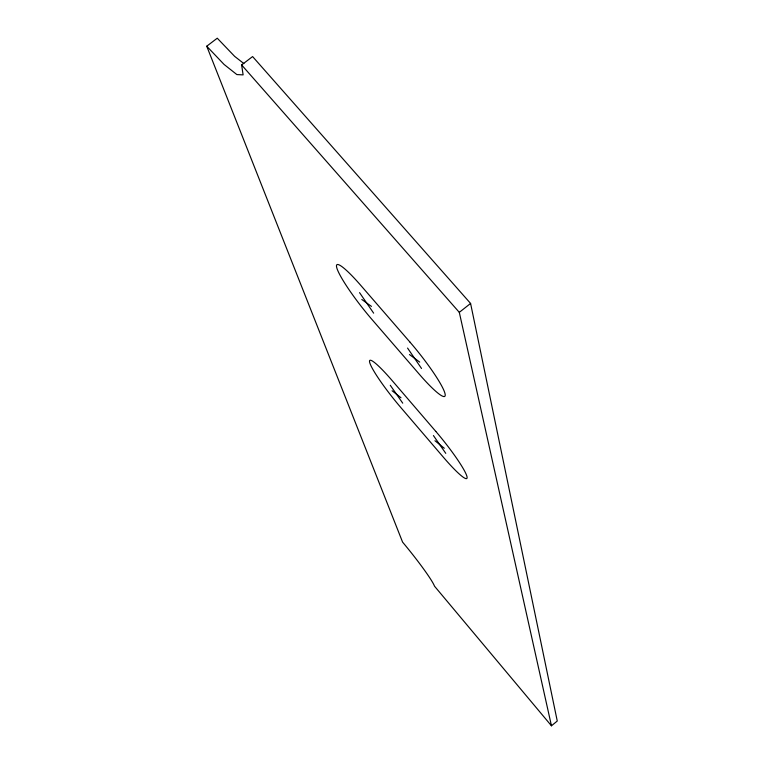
<?xml version="1.0" encoding="UTF-8"?>
<svg xmlns="http://www.w3.org/2000/svg" width="764" height="764" viewBox="0 0 764 764"><rect width="100%" height="100%" fill="white"/><g stroke="black" fill="none" stroke-linecap="round" stroke-linejoin="round"><path stroke-width="1.15" d="M206.738 46.212L402.58 542.115A44.045 3.629 51.3 0 1 434.496 586.169L551.455 725.8L557.262 721.035L470.586 303.442L252.597 56.565L241.625 64.95L243.114 74.882L236.869 74.576L224.081 64.453L206.738 46.212L217.262 38.2L234.653 56.374L243.859 63.546M551.455 725.8L459.307 312.352L470.586 303.442M361.821 299.498L371.466 306.402M409.466 354.544L419.694 362.088M392.085 390.748L400.985 397.757M434.945 440.732L444.314 448.258M241.625 64.95L459.307 312.352M390.27 385.266L402.733 403.172M433.417 435.556L445.765 453.348M359.548 292.641L373.653 313.164M407.556 348.069L421.518 368.468M409.791 341.909L360.942 285.583A48.333 6.504 52 0 0 336.991 268.498A48.333 6.504 52 0 0 372.087 319.619L419.14 374.054A48.695 6.637 51.7 0 0 444.877 393.107A48.695 6.637 51.7 0 0 409.791 341.909M435.805 431.412L391.98 380.386A43.147 5.214 51.6 0 0 369.862 363.015A43.147 5.214 51.6 0 0 400.899 407.623L443.273 457.092A43.481 5.3 51.5 0 0 466.833 476.067A43.481 5.3 51.5 0 0 435.805 431.412"/></g></svg>
